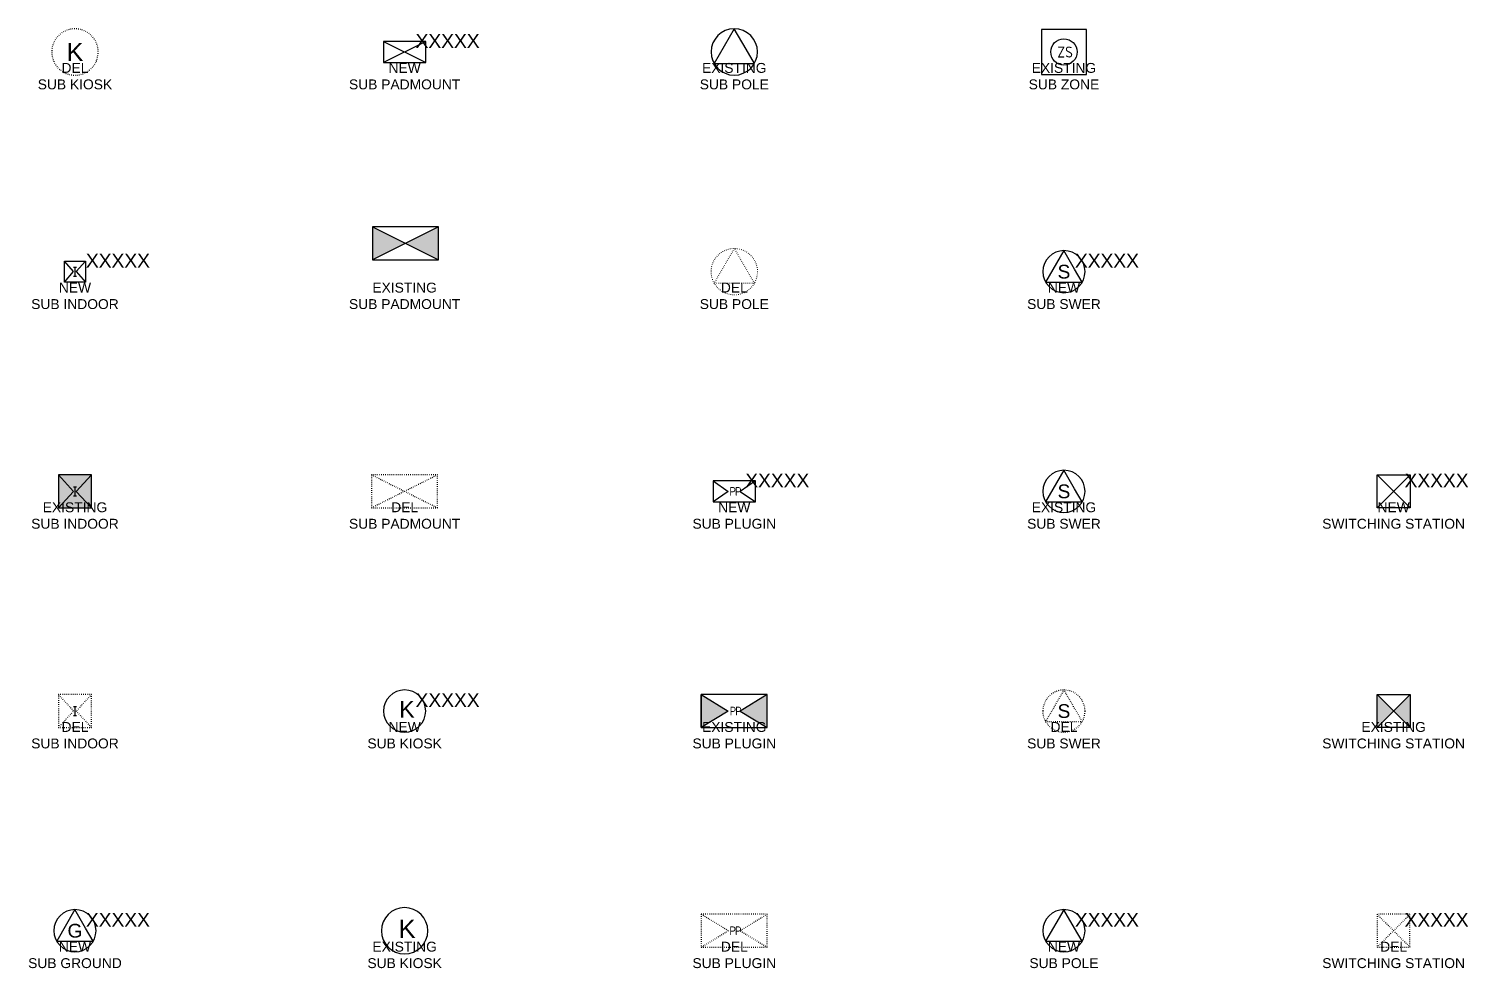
# Model space of a CAD drawing. Header units: metres. Extents: x -282 to 3977, y 160 to 949.
# Drawn here: x 429.6 to 691.6, y 161.5 to 332.5 of the extents above; entities that cross this region are included whole.
import ezdxf
from ezdxf.enums import TextEntityAlignment as Align

# ---------------------------------------------------------------- set-up
doc = ezdxf.new("R2010")
doc.units = ezdxf.units.M
doc.linetypes.add('DOT', pattern=[0.25, 0, -0.25])
doc.layers.get('0').update_dxf_attribs({"color": 6})
doc.layers.add('Sub_SP_TR_HV_LV_SL_LS_EXT', color=7, linetype='Continuous')
doc.layers.add('Sub_SP_TR_HV_LV_SL_LS_NEW', color=2, linetype='Continuous')
doc.styles.get("Standard").update_dxf_attribs({"font": 'ARIAL.TTF'})

# ---------------------------------------------------------------- blocks, each defined once
blk = doc.blocks.new('SUB_GROUND_NEW')
blk.add_lwpolyline([(-3.84, 0, 1), (3.84, 0, 1)], format="xyb", close=True)
blk.add_lwpolyline([(1.94, 0.48), (0, 3.84), (-3.32, -1.91), (3.32, -1.91)], close=True)
blk.add_text('G', height=2.5).set_placement((0, 0), align=Align.MIDDLE_CENTER)
for tag, height, flags, p in [('ASSET_NUM', 2.5, 8, (2, 2)), ('STREET_CODE', 0.2, 9, (1.5, 0)), ('OPERATING_VOLTAGE', 0.2, 9, (1.5, -0.4)), ('ORIENTATION', 0.2, 9, (1.5, -0.6)), ('OWNED_BY', 0.2, 9, (1.5, -0.8)), ('OPERATED_BY', 0.2, 9, (1.5, -1)), ('SECONDARY_VOLTAGE', 0.2, 9, (1.5, -1.4)), ('STATE', 0.2, 9, (1.5, -1.6)), ('SUBSTATION_TYPE', 0.2, 9, (1.5, -2)), ('SUBURB', 0.2, 9, (1.5, -2.6)), ('NO_PHASES', 0.2, 9, (1.5, -0.2)), ('MAINTAINED_BY', 0.2, 9, (1.5, -1.2)), ('PARENT', 0.2, 9, (1.5, -1.8)), ('USAGE', 0.2, 9, (1.5, -2.2)), ('LEGEND', 0.2, 9, (1.5, -2.4)), ('STREETNAME', 0.2, 9, (1.5, -2.8)), ('Z', 0.2, 1, (1.5, -3.4)), ('LOCATION', 0.2, 9, (1.5, -3)), ('NOTES', 0.2, 9, (1.5, -3.2))]:
    blk.add_attdef(tag, text='', height=height, dxfattribs=dict(flags=flags)).set_placement(p, align=Align.MIDDLE_LEFT)
blk = doc.blocks.new('SUB_INDOOR_DEL')
at = {"color": 7}
for p, q in [((-0.27, 0.81), (0.27, 0.81)), ((0, 0.81), (0, -0.81)), ((-0.27, -0.81), (0.27, -0.81))]:
    blk.add_line(p, q, dxfattribs=at)
at = {"linetype": 'DOT'}
for points in [[(-3, -3), (-0.24, 0), (-3, 3)], [(3, 3), (0.24, 0), (3, -3)]]:
    blk.add_lwpolyline(points, dxfattribs=at)
blk.add_lwpolyline([(-3, -3), (3, -3), (3, 3), (-3, 3)], close=True, dxfattribs=at)
for tag, height, flags, p in [('ASSET_NUM', 2.5, 8, (2, 2)), ('STREET_CODE', 0.2, 9, (1.5, 0)), ('OPERATED_BY', 0.2, 9, (1.5, -0.2)), ('Z', 0.2, 1, (1.5, -0.6)), ('MAINTAINED_BY', 0.2, 9, (1.5, -0.4))]:
    blk.add_attdef(tag, text='', height=height, dxfattribs=dict(flags=flags)).set_placement(p, align=Align.MIDDLE_LEFT)
blk = doc.blocks.new('SUB_INDOOR_EXT')
for points in [[(-0.24, 0), (-3, -3), (3, -3), (3, 3), (-3, 3)], [(-3, -3), (3, -3), (0.24, 0), (3, 3), (-3, 3)]]:
    blk.add_hatch(color=256).paths.add_polyline_path(points)
at = {"color": 7}
for p, q in [((-0.27, 0.81), (0.27, 0.81)), ((0, 0.81), (0, -0.81)), ((-0.27, -0.81), (0.27, -0.81))]:
    blk.add_line(p, q, dxfattribs=at)
blk.add_line((1.92, -1.86), (1.92, -1.86, 0))
for points in [[(-3, -3), (-0.24, 0), (-3, 3)], [(3, 3), (0.24, 0), (3, -3)]]:
    blk.add_lwpolyline(points)
blk.add_lwpolyline([(-3, -3), (3, -3), (3, 3), (-3, 3)], close=True)
for tag, height, flags, p in [('ASSET_NUM', 2.5, 8, (2, 2)), ('STREET_CODE', 0.2, 9, (1.5, 0)), ('CONSTRUCTED_VOLTAGE', 0.2, 9, (1.5, -0.2)), ('OPERATING_VOLTAGE', 0.2, 9, (1.5, -0.6)), ('ORIENTATION', 0.2, 9, (1.5, -0.8)), ('OWNED_BY', 0.2, 9, (1.5, -1)), ('OPERATED_BY', 0.2, 9, (1.5, -1.2)), ('SECONDARY_VOLTAGE', 0.2, 9, (1.5, -1.6)), ('STATE', 0.2, 9, (1.5, -1.8)), ('SUBSTATION_TYPE', 0.2, 9, (1.5, -2.2)), ('NO_PHASES', 0.2, 9, (1.5, -0.4)), ('MAINTAINED_BY', 0.2, 9, (1.5, -1.4)), ('PARENT', 0.2, 9, (1.5, -2)), ('USAGE', 0.2, 9, (1.5, -2.4)), ('LEGEND', 0.2, 9, (1.5, -2.6)), ('STREETNAME', 0.2, 9, (1.5, -3)), ('SUBURB', 0.2, 9, (1.5, -3.2)), ('Z', 0.2, 1, (1.5, -3.6)), ('LOCATION', 0.2, 9, (1.5, -2.8)), ('NOTES', 0.2, 9, (1.5, -3.4))]:
    blk.add_attdef(tag, text='', height=height, dxfattribs=dict(flags=flags)).set_placement(p, align=Align.MIDDLE_LEFT)
blk = doc.blocks.new('SUB_INDOOR_NEW')
for p, q in [((-0.27, 0.81), (0.27, 0.81)), ((0, 0.81), (0, -0.81)), ((-0.27, -0.81), (0.27, -0.81))]:
    blk.add_line(p, q)
blk.add_lwpolyline([(-1.92, 1.92), (1.92, 1.92), (1.92, -1.92), (-1.92, -1.92)], close=True)
for points in [[(-1.92, -1.92), (-0.24, 0), (-1.92, 1.92)], [(1.92, 1.92), (0.24, 0), (1.92, -1.92)]]:
    blk.add_lwpolyline(points)
for tag, height, flags, p in [('ASSET_NUM', 2.5, 8, (2, 2)), ('STREET_CODE', 0.2, 9, (1.5, 0)), ('OPERATING_VOLTAGE', 0.2, 9, (1.5, -0.4)), ('ORIENTATION', 0.2, 9, (1.5, -0.6)), ('OWNED_BY', 0.2, 9, (1.5, -0.8)), ('OPERATED_BY', 0.2, 9, (1.5, -1)), ('CONSTRUCTED_VOLTAGE', 0.2, 9, (1.5, -1.4)), ('SECONDARY_VOLTAGE', 0.2, 9, (1.5, -1.6)), ('STATE', 0.2, 9, (1.5, -1.8)), ('SUBSTATION_TYPE', 0.2, 9, (1.5, -2.2)), ('NO_PHASES', 0.2, 9, (1.5, -0.2)), ('MAINTAINED_BY', 0.2, 9, (1.5, -1.2)), ('PARENT', 0.2, 9, (1.5, -2)), ('USAGE', 0.2, 9, (1.5, -2.4)), ('LEGEND', 0.2, 9, (1.5, -2.6)), ('SUBURB', 0.2, 9, (1.5, -2.8)), ('STREETNAME', 0.2, 9, (1.5, -3)), ('Z', 0.2, 1, (1.5, -3.6)), ('LOCATION', 0.2, 9, (1.5, -3.2)), ('NOTES', 0.2, 9, (1.5, -3.4))]:
    blk.add_attdef(tag, text='', height=height, dxfattribs=dict(flags=flags)).set_placement(p, align=Align.MIDDLE_LEFT)
blk = doc.blocks.new('SUB_KIOSK_DEL')
at = {"linetype": 'DOT'}
blk.add_lwpolyline([(-4.224, 0, 1), (4.224, 0, 1)], format="xyb", close=True, dxfattribs=at)
blk.add_text('K', height=3.32).set_placement((0, 0), align=Align.MIDDLE_CENTER)
for tag, height, flags, p in [('ASSET_NUM', 2.5, 8, (2, 2)), ('STREET_CODE', 0.2, 9, (1.5, 0)), ('Z', 0.2, 1, (1.5, -0.6)), ('OPERATED_BY', 0.2, 9, (1.5, -0.2)), ('MAINTAINED_BY', 0.2, 9, (1.5, -0.4))]:
    blk.add_attdef(tag, text='', height=height, dxfattribs=dict(flags=flags)).set_placement(p, align=Align.MIDDLE_LEFT)
blk = doc.blocks.new('SUB_KIOSK_EXT')
blk.add_lwpolyline([(-4.22, 0, 1), (4.22, 0, 1)], format="xyb", close=True)
blk.add_text('K', height=3.32).set_placement((-1.1, -1.3))
for tag, height, flags, p in [('ASSET_NUM', 2.5, 8, (2, 2)), ('STREET_CODE', 0.2, 9, (1.5, 0)), ('CONSTRUCTED_VOLTAGE', 0.2, 9, (1.5, -0.2)), ('OPERATING_VOLTAGE', 0.2, 9, (1.5, -0.6)), ('ORIENTATION', 0.2, 9, (1.5, -0.8)), ('OWNED_BY', 0.2, 9, (1.5, -1)), ('OPERATED_BY', 0.2, 9, (1.5, -1.2)), ('SECONDARY_VOLTAGE', 0.2, 9, (1.5, -1.6)), ('STATE', 0.2, 9, (1.5, -1.8)), ('SUBSTATION_TYPE', 0.2, 9, (1.5, -2.2)), ('NO_PHASES', 0.2, 9, (1.5, -0.4)), ('MAINTAINED_BY', 0.2, 9, (1.5, -1.4)), ('PARENT', 0.2, 9, (1.5, -2)), ('USAGE', 0.2, 9, (1.5, -2.4)), ('LEGEND', 0.2, 9, (1.5, -2.6)), ('STREETNAME', 0.2, 9, (1.5, -3)), ('SUBURB', 0.2, 9, (1.5, -3.2)), ('Z', 0.2, 1, (1.5, -3.6)), ('LOCATION', 0.2, 9, (1.5, -2.8)), ('NOTES', 0.2, 9, (1.5, -3.4))]:
    blk.add_attdef(tag, text='', height=height, dxfattribs=dict(flags=flags)).set_placement(p, align=Align.MIDDLE_LEFT)
blk = doc.blocks.new('SUB_KIOSK_NEW')
blk.add_lwpolyline([(-3.84, 0, 1), (3.84, 0, 1)], format="xyb", close=True)
blk.add_text('K', height=3.02).set_placement((-1, -1.18))
for tag, height, flags, p in [('ASSET_NUM', 2.5, 8, (2, 2)), ('STREET_CODE', 0.2, 9, (1.5, 0)), ('OPERATING_VOLTAGE', 0.2, 9, (1.5, -0.4)), ('ORIENTATION', 0.2, 9, (1.5, -0.6)), ('OWNED_BY', 0.2, 9, (1.5, -0.8)), ('OPERATED_BY', 0.2, 9, (1.5, -1)), ('SECONDARY_VOLTAGE', 0.2, 9, (1.5, -1.4)), ('STATE', 0.2, 9, (1.5, -1.6)), ('SUBSTATION_TYPE', 0.2, 9, (1.5, -2)), ('SUBURB', 0.2, 9, (1.5, -2.6)), ('NO_PHASES', 0.2, 9, (1.5, -0.2)), ('MAINTAINED_BY', 0.2, 9, (1.5, -1.2)), ('PARENT', 0.2, 9, (1.5, -1.8)), ('USAGE', 0.2, 9, (1.5, -2.2)), ('LEGEND', 0.2, 9, (1.5, -2.4)), ('STREETNAME', 0.2, 9, (1.5, -2.8)), ('Z', 0.2, 1, (1.5, -3.4)), ('LOCATION', 0.2, 9, (1.5, -3)), ('NOTES', 0.2, 9, (1.5, -3.2))]:
    blk.add_attdef(tag, text='', height=height, dxfattribs=dict(flags=flags)).set_placement(p, align=Align.MIDDLE_LEFT)
blk = doc.blocks.new('SUB_PADMOUNT_DEL')
at = {"linetype": 'DOT'}
for p, q in [((-6, 3), (6, -3)), ((6, 3), (-6, -3))]:
    blk.add_line(p, q, dxfattribs=at)
blk.add_lwpolyline([(-6, -3), (6, -3), (6, 3), (-6, 3)], close=True, dxfattribs=at)
for tag, height, flags, p in [('ASSET_NUM', 2.5, 8, (2, 2)), ('STREET_CODE', 0.2, 9, (1.5, 0)), ('OPERATED_BY', 0.2, 9, (1.5, -0.2)), ('Z', 0.2, 1, (1.5, -0.6)), ('MAINTAINED_BY', 0.2, 9, (1.5, -0.4))]:
    blk.add_attdef(tag, text='', height=height, dxfattribs=dict(flags=flags)).set_placement(p, align=Align.MIDDLE_LEFT)
blk = doc.blocks.new('SUB_PADMOUNT_NEW')
for p, q in [((-3.84, 1.92), (3.84, -1.92)), ((3.84, 1.92), (-3.84, -1.92))]:
    blk.add_line(p, q)
blk.add_lwpolyline([(-3.84, -1.92), (3.84, -1.92), (3.84, 1.92), (-3.84, 1.92)], close=True)
for tag, height, flags, p in [('ASSET_NUM', 2.5, 8, (2, 2)), ('STREET_CODE', 0.2, 9, (1.5, 0)), ('OPERATING_VOLTAGE', 0.2, 9, (1.5, -0.4)), ('ORIENTATION', 0.2, 9, (1.5, -0.6)), ('OWNED_BY', 0.2, 9, (1.5, -0.8)), ('OPERATED_BY', 0.2, 9, (1.5, -1)), ('CONSTRUCTED_VOLTAGE', 0.2, 9, (1.5, -1.4)), ('SECONDARY_VOLTAGE', 0.2, 9, (1.5, -1.6)), ('STATE', 0.2, 9, (1.5, -1.8)), ('SUBSTATION_TYPE', 0.2, 9, (1.5, -2.2)), ('NO_PHASES', 0.2, 9, (1.5, -0.2)), ('MAINTAINED_BY', 0.2, 9, (1.5, -1.2)), ('PARENT', 0.2, 9, (1.5, -2)), ('USAGE', 0.2, 9, (1.5, -2.4)), ('LEGEND', 0.2, 9, (1.5, -2.6)), ('SUBURB', 0.2, 9, (1.5, -2.8)), ('STREETNAME', 0.2, 9, (1.5, -3)), ('Z', 0.2, 1, (1.5, -3.6)), ('LOCATION', 0.2, 9, (1.5, -3.2)), ('NOTES', 0.2, 9, (1.5, -3.4))]:
    blk.add_attdef(tag, text='', height=height, dxfattribs=dict(flags=flags)).set_placement(p, align=Align.MIDDLE_LEFT)
blk = doc.blocks.new('SUB_PLUGIN_DEL')
at = {"linetype": 'DOT'}
for p, q in [((-6, 3), (-1.09, 0)), ((6, 3), (1.09, 0)), ((-1.09, 0), (-6, -3)), ((1.09, 0), (6, -3))]:
    blk.add_line(p, q, dxfattribs=at)
blk.add_lwpolyline([(-6, -3), (6, -3), (6, 3), (-6, 3)], close=True, dxfattribs=at)
at = {"insert": (-0.88, 0.79), "char_height": 1.6, "width": 1.4982, "attachment_point": 1}
blk.add_mtext('{\\Fisocp|c0;\\T0.8;PP}', dxfattribs=at)
for tag, height, flags, p in [('ASSET_NUM', 2.5, 8, (2, 2)), ('STREET_CODE', 0.2, 9, (1.5, 0)), ('OPERATED_BY', 0.2, 9, (1.5, -0.2)), ('Z', 0.2, 1, (1.5, -0.6)), ('MAINTAINED_BY', 0.2, 9, (1.5, -0.4))]:
    blk.add_attdef(tag, text='', height=height, dxfattribs=dict(flags=flags)).set_placement(p, align=Align.MIDDLE_LEFT)
blk = doc.blocks.new('SUB_PLUGIN_EXT')
h = blk.add_hatch(color=256)
h.paths.add_polyline_path([(-6, -3), (-1.09, 0), (-6, 3)])
h.paths.add_polyline_path([(6, -3), (6, 3), (1.09, 0)])
for points in [[(-6, 3), (-1.09, 0), (-6, -3)], [(-6, -3), (6, -3), (6, 3), (-6, 3)], [(6, 3), (1.09, 0), (6, -3)]]:
    blk.add_lwpolyline(points, close=True)
at = {"insert": (-0.84, 0.79), "char_height": 1.6, "width": 3.1022, "attachment_point": 1}
blk.add_mtext('{\\Fisocp|c0;\\T0.8;PP}', dxfattribs=at)
for tag, height, flags, p in [('ASSET_NUM', 2.5, 8, (2, 2)), ('STREET_CODE', 0.2, 9, (1.5, 0)), ('CONSTRUCTED_VOLTAGE', 0.2, 9, (1.5, -0.2)), ('OPERATING_VOLTAGE', 0.2, 9, (1.5, -0.6)), ('ORIENTATION', 0.2, 9, (1.5, -0.8)), ('OWNED_BY', 0.2, 9, (1.5, -1)), ('OPERATED_BY', 0.2, 9, (1.5, -1.2)), ('SECONDARY_VOLTAGE', 0.2, 9, (1.5, -1.6)), ('STATE', 0.2, 9, (1.5, -1.8)), ('SUBSTATION_TYPE', 0.2, 9, (1.5, -2.2)), ('NO_PHASES', 0.2, 9, (1.5, -0.4)), ('MAINTAINED_BY', 0.2, 9, (1.5, -1.4)), ('PARENT', 0.2, 9, (1.5, -2)), ('USAGE', 0.2, 9, (1.5, -2.4)), ('LEGEND', 0.2, 9, (1.5, -2.6)), ('STREETNAME', 0.2, 9, (1.5, -3)), ('SUBURB', 0.2, 9, (1.5, -3.2)), ('Z', 0.2, 1, (1.5, -3.6)), ('LOCATION', 0.2, 9, (1.5, -2.8)), ('NOTES', 0.2, 9, (1.5, -3.4))]:
    blk.add_attdef(tag, text='', height=height, dxfattribs=dict(flags=flags)).set_placement(p, align=Align.MIDDLE_LEFT)
blk = doc.blocks.new('SUB_PLUGIN_NEW')
for p, q in [((-3.84, 1.92), (-1.09, 0)), ((3.84, 1.92), (1.09, 0)), ((-1.09, 0), (-3.84, -1.92)), ((1.09, 0), (3.84, -1.92))]:
    blk.add_line(p, q)
blk.add_lwpolyline([(-3.84, -1.92), (3.84, -1.92), (3.84, 1.92), (-3.84, 1.92)], close=True)
at = {"insert": (-0.88, 0.79), "char_height": 1.6, "width": 1.4982, "attachment_point": 1}
blk.add_mtext('{\\Fisocp|c0;\\T0.8;PP}', dxfattribs=at)
for tag, height, flags, p in [('ASSET_NUM', 2.5, 8, (2, 2)), ('STREET_CODE', 0.2, 9, (1.5, 0)), ('OPERATING_VOLTAGE', 0.2, 9, (1.5, -0.4)), ('ORIENTATION', 0.2, 9, (1.5, -0.6)), ('OWNED_BY', 0.2, 9, (1.5, -0.8)), ('OPERATED_BY', 0.2, 9, (1.5, -1)), ('CONSTRUCTED_VOLTAGE', 0.2, 9, (1.5, -1.4)), ('SECONDARY_VOLTAGE', 0.2, 9, (1.5, -1.6)), ('STATE', 0.2, 9, (1.5, -1.8)), ('SUBSTATION_TYPE', 0.2, 9, (1.5, -2.2)), ('NO_PHASES', 0.2, 9, (1.5, -0.2)), ('MAINTAINED_BY', 0.2, 9, (1.5, -1.2)), ('PARENT', 0.2, 9, (1.5, -2)), ('USAGE', 0.2, 9, (1.5, -2.4)), ('LEGEND', 0.2, 9, (1.5, -2.6)), ('SUBURB', 0.2, 9, (1.5, -2.8)), ('STREETNAME', 0.2, 9, (1.5, -3)), ('Z', 0.2, 1, (1.5, -3.6)), ('LOCATION', 0.2, 9, (1.5, -3.2)), ('NOTES', 0.2, 9, (1.5, -3.4))]:
    blk.add_attdef(tag, text='', height=height, dxfattribs=dict(flags=flags)).set_placement(p, align=Align.MIDDLE_LEFT)
blk = doc.blocks.new('SUB_POLE_DEL')
at = {"linetype": 'DOT', "lineweight": 5}
blk.add_lwpolyline([(-4.22, 0, 1), (4.22, 0, 1)], format="xyb", close=True, dxfattribs=at)
blk.add_lwpolyline([(-3.66, -2.11), (3.66, -2.11), (0, 4.22)], close=True, dxfattribs=at)
for tag, height, flags, p in [('ASSET_NUM', 2.5, 8, (2, 2)), ('STREET_CODE', 0.2, 9, (1.5, 0)), ('OPERATED_BY', 0.2, 9, (1.5, -0.2)), ('Z', 0.2, 1, (1.5, -0.6)), ('MAINTAINED_BY', 0.2, 9, (1.5, -0.4))]:
    blk.add_attdef(tag, text='', height=height, dxfattribs=dict(flags=flags)).set_placement(p, align=Align.MIDDLE_LEFT)
blk = doc.blocks.new('SUB_POLE_EXT')
blk.add_wipeout([(0, 4.22), (0.42, 4.2), (0.83, 4.14), (1.21, 4.05), (1.62, 3.9), (1.99, 3.72), (2.35, 3.51), (2.68, 3.26), (2.99, 2.99), (3.28, 2.66), (3.52, 2.34), (3.76, 1.92), (3.9, 1.62), (4.04, 1.23), (4.18, 0.63), (4.22, 0), (4.18, -0.61), (4.06, -1.15), (3.9, -1.62), (3.58, -2.24), (3.22, -2.73), (2.97, -3.01), (2.68, -3.26), (2.36, -3.5), (2, -3.72), (1.64, -3.89), (1.25, -4.03), (0.82, -4.14), (0.42, -4.2), (0, -4.22), (-0.41, -4.2), (-0.8, -4.15), (-1.21, -4.05), (-1.62, -3.9), (-1.99, -3.73), (-2.35, -3.51), (-2.68, -3.26), (-2.96, -3.02), (-3.23, -2.72), (-3.51, -2.35), (-3.71, -2.01), (-3.91, -1.6), (-4.05, -1.21), (-4.16, -0.76), (-4.22, -0.14), (-4.21, 0.39), (-4.14, 0.83), (-4.03, 1.27), (-3.9, 1.63), (-3.71, 2.02), (-3.5, 2.37), (-3.28, 2.67), (-2.99, 2.99), (-2.68, 3.27), (-2.33, 3.52), (-1.98, 3.73), (-1.63, 3.9), (-1.2, 4.05), (-0.78, 4.15), (-0.4, 4.21)])
blk.add_line((2.16, 0.48), (2.16, 0.48, 0))
blk.add_lwpolyline([(-4.22, 0, 1), (4.22, 0, 1)], format="xyb", close=True)
blk.add_lwpolyline([(2.14, 0.52), (0, 4.22), (-3.66, -2.11), (3.66, -2.11)], close=True)
for tag, height, flags, p in [('ASSET_NUM', 2.5, 8, (2, 2)), ('STREET_CODE', 0.2, 9, (1.5, 0)), ('CONSTRUCTED_VOLTAGE', 0.2, 9, (1.5, -0.2)), ('OPERATING_VOLTAGE', 0.2, 9, (1.5, -0.6)), ('OPERATED_BY', 0.2, 9, (1.5, -0.8)), ('ORIENTATION', 0.2, 9, (1.5, -1.2)), ('OWNED_BY', 0.2, 9, (1.5, -1.4)), ('SECONDARY_VOLTAGE', 0.2, 9, (1.5, -1.6)), ('STATE', 0.2, 9, (1.5, -1.8)), ('SUBSTATION_TYPE', 0.2, 9, (1.5, -2)), ('NO_PHASES', 0.2, 9, (1.5, -0.4)), ('MAINTAINED_BY', 0.2, 9, (1.5, -1)), ('USAGE', 0.2, 9, (1.5, -2.2)), ('LEGEND', 0.2, 9, (1.5, -2.4)), ('LOCATION', 0.2, 9, (1.5, -2.6)), ('STREETNAME', 0.2, 9, (1.5, -2.8)), ('SUBURB', 0.2, 9, (1.5, -3)), ('Z', 0.2, 1, (1.5, -3.4)), ('NOTES', 0.2, 9, (1.5, -3.2))]:
    blk.add_attdef(tag, text='', height=height, dxfattribs=dict(flags=flags)).set_placement(p, align=Align.MIDDLE_LEFT)
blk = doc.blocks.new('SUB_POLE_NEW')
blk.add_wipeout([(-3.84, 0), (-3.81, -0.48), (-3.72, -0.95), (-3.57, -1.41), (-3.37, -1.85), (-3.11, -2.26), (-2.8, -2.63), (-2.45, -2.96), (-2.06, -3.24), (-1.63, -3.47), (-1.19, -3.65), (-0.72, -3.77), (-0.24, -3.83), (0.24, -3.83), (0.72, -3.77), (1.19, -3.65), (1.63, -3.47), (2.06, -3.24), (2.45, -2.96), (2.8, -2.63), (3.11, -2.26), (3.37, -1.85), (3.57, -1.41), (3.72, -0.95), (3.81, -0.48), (3.84, 0), (3.81, 0.48), (3.72, 0.95), (3.57, 1.41), (3.37, 1.85), (3.11, 2.26), (2.8, 2.63), (2.45, 2.96), (2.06, 3.24), (1.63, 3.47), (1.19, 3.65), (0.72, 3.77), (0.24, 3.83), (-0.24, 3.83), (-0.72, 3.77), (-1.19, 3.65), (-1.63, 3.47), (-2.06, 3.24), (-2.45, 2.96), (-2.8, 2.63), (-3.11, 2.26), (-3.37, 1.85), (-3.57, 1.41), (-3.72, 0.95), (-3.81, 0.48)])
blk.add_lwpolyline([(-3.84, 0, 1), (3.84, 0, 1)], format="xyb", close=True)
blk.add_lwpolyline([(1.94, 0.47), (0, 3.84), (-3.33, -1.92), (3.33, -1.92)], close=True)
for tag, height, flags, p in [('ASSET_NUM', 2.5, 8, (2, 2)), ('STREET_CODE', 0.2, 9, (1.5, 0)), ('CONSTRUCTED_VOLTAGE', 0.2, 9, (1.5, -0.2)), ('OPERATING_VOLTAGE', 0.2, 9, (1.5, -0.6)), ('OPERATED_BY', 0.2, 9, (1.5, -0.8)), ('ORIENTATION', 0.2, 9, (1.5, -1.2)), ('OWNED_BY', 0.2, 9, (1.5, -1.4)), ('SECONDARY_VOLTAGE', 0.2, 9, (1.5, -1.6)), ('STATE', 0.2, 9, (1.5, -1.8)), ('SUBSTATION_TYPE', 0.2, 9, (1.5, -2)), ('SUBURB', 0.2, 9, (1.5, -2.6)), ('NO_PHASES', 0.2, 9, (1.5, -0.4)), ('MAINTAINED_BY', 0.2, 9, (1.5, -1)), ('USAGE', 0.2, 9, (1.5, -2.2)), ('LEGEND', 0.2, 9, (1.5, -2.4)), ('STREETNAME', 0.2, 9, (1.5, -2.8)), ('Z', 0.2, 1, (1.5, -3.4)), ('LOCATION', 0.2, 9, (1.5, -3)), ('NOTES', 0.2, 9, (1.5, -3.2))]:
    blk.add_attdef(tag, text='', height=height, dxfattribs=dict(flags=flags)).set_placement(p, align=Align.MIDDLE_LEFT)
blk = doc.blocks.new('SUB_SWER_DEL')
blk.add_wipeout([(0, 3.84), (-0.48, 3.81), (-0.95, 3.72), (-1.41, 3.57), (-1.85, 3.37), (-2.26, 3.11), (-2.63, 2.8), (-2.96, 2.45), (-3.24, 2.06), (-3.47, 1.63), (-3.65, 1.19), (-3.77, 0.72), (-3.83, 0.24), (-3.83, -0.24), (-3.77, -0.72), (-3.65, -1.19), (-3.47, -1.63), (-3.24, -2.06), (-2.96, -2.45), (-2.63, -2.8), (-2.26, -3.11), (-1.85, -3.37), (-1.41, -3.57), (-0.95, -3.72), (-0.48, -3.81), (0, -3.84), (0.48, -3.81), (0.95, -3.72), (1.41, -3.57), (1.85, -3.37), (2.26, -3.11), (2.63, -2.8), (2.96, -2.45), (3.24, -2.06), (3.47, -1.63), (3.65, -1.19), (3.77, -0.72), (3.83, -0.24), (3.83, 0.24), (3.77, 0.72), (3.65, 1.19), (3.47, 1.63), (3.24, 2.06), (2.96, 2.45), (2.63, 2.8), (2.26, 3.11), (1.85, 3.37), (1.41, 3.57), (0.95, 3.72), (0.48, 3.81)])
at = {"linetype": 'DOT'}
blk.add_lwpolyline([(-3.84, 0, 1), (3.84, 0, 1)], format="xyb", close=True, dxfattribs=at)
blk.add_lwpolyline([(1.94, 0.47), (0, 3.84), (-3.33, -1.92), (3.33, -1.92)], close=True, dxfattribs=at)
blk.add_text('S', height=2.5, dxfattribs=at).set_placement((0, 0), align=Align.MIDDLE_CENTER)
for tag, height, flags, p in [('ASSET_NUM', 2.5, 8, (2, 2)), ('STREET_CODE', 0.2, 9, (1.5, 0)), ('OPERATED_BY', 0.2, 9, (1.5, -0.2)), ('Z', 0.2, 1, (1.5, -0.6)), ('MAINTAINED_BY', 0.2, 9, (1.5, -0.4))]:
    blk.add_attdef(tag, text='', height=height, dxfattribs=dict(flags=flags)).set_placement(p, align=Align.MIDDLE_LEFT)
blk = doc.blocks.new('SUB_SWER_EXT')
blk.add_wipeout([(0, 3.84), (-0.48, 3.81), (-0.95, 3.72), (-1.41, 3.57), (-1.85, 3.37), (-2.26, 3.11), (-2.63, 2.8), (-2.96, 2.45), (-3.24, 2.06), (-3.47, 1.63), (-3.65, 1.19), (-3.77, 0.72), (-3.83, 0.24), (-3.83, -0.24), (-3.77, -0.72), (-3.65, -1.19), (-3.47, -1.63), (-3.24, -2.06), (-2.96, -2.45), (-2.63, -2.8), (-2.26, -3.11), (-1.85, -3.37), (-1.41, -3.57), (-0.95, -3.72), (-0.48, -3.81), (0, -3.84), (0.48, -3.81), (0.95, -3.72), (1.41, -3.57), (1.85, -3.37), (2.26, -3.11), (2.63, -2.8), (2.96, -2.45), (3.24, -2.06), (3.47, -1.63), (3.65, -1.19), (3.77, -0.72), (3.83, -0.24), (3.83, 0.24), (3.77, 0.72), (3.65, 1.19), (3.47, 1.63), (3.24, 2.06), (2.96, 2.45), (2.63, 2.8), (2.26, 3.11), (1.85, 3.37), (1.41, 3.57), (0.95, 3.72), (0.48, 3.81)])
blk.add_lwpolyline([(-3.84, 0, 1), (3.84, 0, 1)], format="xyb", close=True)
blk.add_lwpolyline([(1.94, 0.47), (0, 3.84), (-3.33, -1.92), (3.33, -1.92)], close=True)
blk.add_text('S', height=2.5).set_placement((0, 0), align=Align.MIDDLE_CENTER)
for tag, height, flags, p in [('ASSET_NUM', 2.5, 8, (2, 2)), ('STREET_CODE', 0.2, 9, (1.5, 0)), ('CONSTRUCTED_VOLTAGE', 0.2, 9, (1.5, -0.2)), ('OPERATING_VOLTAGE', 0.2, 9, (1.5, -0.6)), ('OPERATED_BY', 0.2, 9, (1.5, -0.8)), ('ORIENTATION', 0.2, 9, (1.5, -1.2)), ('OWNED_BY', 0.2, 9, (1.5, -1.4)), ('SECONDARY_VOLTAGE', 0.2, 9, (1.5, -1.6)), ('STATE', 0.2, 9, (1.5, -1.8)), ('SUBSTATION_TYPE', 0.2, 9, (1.5, -2)), ('NO_PHASES', 0.2, 9, (1.5, -0.4)), ('MAINTAINED_BY', 0.2, 9, (1.5, -1)), ('USAGE', 0.2, 9, (1.5, -2.2)), ('LEGEND', 0.2, 9, (1.5, -2.4)), ('LOCATION', 0.2, 9, (1.5, -2.6)), ('STREETNAME', 0.2, 9, (1.5, -2.8)), ('SUBURB', 0.2, 9, (1.5, -3)), ('Z', 0.2, 1, (1.5, -3.4)), ('NOTES', 0.2, 9, (1.5, -3.2))]:
    blk.add_attdef(tag, text='', height=height, dxfattribs=dict(flags=flags)).set_placement(p, align=Align.MIDDLE_LEFT)
blk = doc.blocks.new('SUB_SWER_NEW')
blk.add_wipeout([(0, 3.84), (-0.48, 3.81), (-0.95, 3.72), (-1.41, 3.57), (-1.85, 3.37), (-2.26, 3.11), (-2.63, 2.8), (-2.96, 2.45), (-3.24, 2.06), (-3.47, 1.63), (-3.65, 1.19), (-3.77, 0.72), (-3.83, 0.24), (-3.83, -0.24), (-3.77, -0.72), (-3.65, -1.19), (-3.47, -1.63), (-3.24, -2.06), (-2.96, -2.45), (-2.63, -2.8), (-2.26, -3.11), (-1.85, -3.37), (-1.41, -3.57), (-0.95, -3.72), (-0.48, -3.81), (0, -3.84), (0.48, -3.81), (0.95, -3.72), (1.41, -3.57), (1.85, -3.37), (2.26, -3.11), (2.63, -2.8), (2.96, -2.45), (3.24, -2.06), (3.47, -1.63), (3.65, -1.19), (3.77, -0.72), (3.83, -0.24), (3.83, 0.24), (3.77, 0.72), (3.65, 1.19), (3.47, 1.63), (3.24, 2.06), (2.96, 2.45), (2.63, 2.8), (2.26, 3.11), (1.85, 3.37), (1.41, 3.57), (0.95, 3.72), (0.48, 3.81)])
blk.add_lwpolyline([(-3.84, 0, 1), (3.84, 0, 1)], format="xyb", close=True)
blk.add_lwpolyline([(1.94, 0.47), (0, 3.84), (-3.33, -1.92), (3.33, -1.92)], close=True)
blk.add_text('S', height=2.5).set_placement((0, 0), align=Align.MIDDLE_CENTER)
for tag, height, flags, p in [('ASSET_NUM', 2.5, 8, (2, 2)), ('STREET_CODE', 0.2, 9, (1.5, 0)), ('CONSTRUCTED_VOLTAGE', 0.2, 9, (1.5, -0.2)), ('OPERATING_VOLTAGE', 0.2, 9, (1.5, -0.6)), ('ORIENTATION', 0.2, 9, (1.5, -0.8)), ('OWNED_BY', 0.2, 9, (1.5, -1)), ('OPERATED_BY', 0.2, 9, (1.5, -1.2)), ('SECONDARY_VOLTAGE', 0.2, 9, (1.5, -1.6)), ('STATE', 0.2, 9, (1.5, -1.8)), ('SUBSTATION_TYPE', 0.2, 9, (1.5, -2)), ('SUBURB', 0.2, 9, (1.5, -2.6)), ('NO_PHASES', 0.2, 9, (1.5, -0.4)), ('MAINTAINED_BY', 0.2, 9, (1.5, -1.4)), ('USAGE', 0.2, 9, (1.5, -2.2)), ('LEGEND', 0.2, 9, (1.5, -2.4)), ('STREETNAME', 0.2, 9, (1.5, -2.8)), ('Z', 0.2, 1, (1.5, -3.6)), ('LOCATION', 0.2, 9, (1.5, -3)), ('NOTES', 0.2, 9, (1.5, -3.2)), ('PARENT', 0.2, 9, (1.5, -3.4))]:
    blk.add_attdef(tag, text='', height=height, dxfattribs=dict(flags=flags)).set_placement(p, align=Align.MIDDLE_LEFT)
blk = doc.blocks.new('SUB_ZONE_EXT')
at = {"lineweight": -3}
blk.add_lwpolyline([(-4.08, -4.08), (4.08, -4.08), (4.08, 4.08), (-4.08, 4.08)], close=True, dxfattribs=at)
blk.add_circle((0, 0), 2.4)
at = {"insert": (-1.21, 0.99), "char_height": 2, "width": 2.9628, "attachment_point": 1}
blk.add_mtext('{\\Fisocp|c0;ZS}', dxfattribs=at)
for tag, height, flags, p in [('ASSET_NUM', 2.5, 8, (2, 2)), ('STREET_CODE', 0.2, 9, (1.5, 0)), ('CONSTRUCTED_VOLTAGE', 0.2, 9, (1.5, -0.2)), ('OPERATING_VOLTAGE', 0.2, 9, (1.5, -0.6)), ('OPERATED_BY', 0.2, 9, (1.5, -0.8)), ('ORIENTATION', 0.2, 9, (1.5, -1.2)), ('OWNED_BY', 0.2, 9, (1.5, -1.4)), ('SECONDARY_VOLTAGE', 0.2, 9, (1.5, -1.6)), ('STATE', 0.2, 9, (1.5, -1.8)), ('SUBSTATION_NAME', 0.2, 9, (1.5, -2)), ('SUBSTATION_TYPE', 0.2, 9, (1.5, -2.2)), ('NO_PHASES', 0.2, 9, (1.5, -0.4)), ('MAINTAINED_BY', 0.2, 9, (1.5, -1)), ('USAGE', 0.2, 9, (1.5, -2.4)), ('NOTES', 0.2, 9, (1.5, -2.6)), ('Z', 0.2, 1, (1.5, -2.8))]:
    blk.add_attdef(tag, text='', height=height, dxfattribs=dict(flags=flags)).set_placement(p, align=Align.MIDDLE_LEFT)
blk = doc.blocks.new('SWITCHING_STATION_DEL')
at = {"linetype": 'DOT'}
for p, q in [((-3.02, -3), (2.98, 2.98)), ((-3, 3), (2.98, -3))]:
    blk.add_line(p, q, dxfattribs=at)
blk.add_lwpolyline([(2.98, 3), (-3.02, 3), (-3.02, -3), (2.98, -3)], close=True, dxfattribs=at)
for tag, height, flags, p in [('ASSET_NUM', 2.5, 8, (2, 2)), ('OPERATED_BY', 0.2, 9, (1.5, 0)), ('Z', 0.2, 1, (1.5, -0.4)), ('MAINTAINED_BY', 0.2, 9, (1.5, -0.2))]:
    blk.add_attdef(tag, text='', height=height, dxfattribs=dict(flags=flags)).set_placement(p, align=Align.MIDDLE_LEFT)
blk = doc.blocks.new('*U469')
blk.add_hatch(color=256).paths.add_polyline_path([(-3, 3), (-3, -3), (0, 0)])
h = blk.add_hatch(color=256)
h.paths.add_polyline_path([(0, 0), (3, -3), (3, 3)])
h.paths.add_polyline_path([(3.59, -1.15), (4.63, -1.15), (4.63, -0.85), (3.59, -0.85)], flags=9)
h.paths.add_polyline_path([(3.59, -0.95), (4.83, -0.95), (4.83, -0.65), (3.59, -0.65)], flags=9)
h.paths.add_polyline_path([(3.59, -0.75), (4.63, -0.75), (4.63, -0.45), (3.59, -0.45)], flags=9)
h.paths.add_polyline_path([(3.59, -0.55), (4.83, -0.55), (4.83, -0.25), (3.59, -0.25)], flags=9)
h.paths.add_polyline_path([(3.59, -0.35), (5.69, -0.35), (5.69, -0.05), (3.59, -0.05)], flags=9)
for p, q in [((-3, 3), (3, -3)), ((-3, -3), (3, 3)), ((-2.4, 2.33), (-2.4, 2.33, 0)), ((2.33, 2.33), (2.33, 2.33, 0))]:
    blk.add_line(p, q)
blk.add_lwpolyline([(-3, 3), (3, 3), (3, -3), (-3, -3)], close=True)
for tag, height, flags, p in [('ASSET_NUM', 2.5, 9, (2, 2)), ('STREET_CODE', 0.2, 9, (1.5, 0)), ('CONSTRUCTED_VOLTAGE', 0.2, 9, (1.5, -0.2)), ('OPERATING_VOLTAGE', 0.2, 9, (1.5, -0.6)), ('OPERATED_BY', 0.2, 9, (1.5, -0.8)), ('ORIENTATION', 0.2, 9, (1.5, -1.2)), ('OWNED_BY', 0.2, 9, (1.5, -1.4)), ('STATE', 0.2, 9, (1.5, -1.6)), ('SITE_TYPE', 0.2, 9, (1.5, -2.6)), ('NO_PHASES', 0.2, 9, (1.5, -0.4)), ('MAINTAINED_BY', 0.2, 9, (1.5, -1)), ('PARENT', 0.2, 9, (1.5, -1.8)), ('USAGE', 0.2, 9, (1.5, -2)), ('LEGEND', 0.2, 9, (1.5, -2.2)), ('LOCATION', 0.2, 9, (1.5, -2.4)), ('STREETNAME', 0.2, 9, (1.5, -2.8)), ('SUBURB', 0.2, 9, (1.5, -3)), ('Z', 0.2, 1, (1.5, -3.4)), ('NOTES', 0.2, 9, (1.5, -3.2))]:
    blk.add_attdef(tag, text='', height=height, dxfattribs=dict(flags=flags)).set_placement(p, align=Align.MIDDLE_LEFT)
blk = doc.blocks.new('SWITCHING_STATION_NEW')
for p, q in [((-3, -3), (3, 3)), ((-3, 3), (3, -3))]:
    blk.add_line(p, q)
blk.add_lwpolyline([(-3, 3), (3, 3), (3, -3), (-3, -3)], close=True)
for tag, height, flags, p in [('ASSET_NUM', 2.5, 8, (2, 2)), ('STREET_CODE', 0.2, 9, (1.5, 0)), ('CONSTRUCTED_VOLTAGE', 0.2, 9, (1.5, -0.2)), ('OPERATING_VOLTAGE', 0.2, 9, (1.5, -0.6)), ('OPERATED_BY', 0.2, 9, (1.5, -0.8)), ('ORIENTATION', 0.2, 9, (1.5, -1.2)), ('OWNED_BY', 0.2, 9, (1.5, -1.4)), ('STATE', 0.2, 9, (1.5, -1.6)), ('SITE_TYPE', 0.2, 9, (1.5, -2.4)), ('SUBURB', 0.2, 9, (1.5, -2.6)), ('NO_PHASES', 0.2, 9, (1.5, -0.4)), ('MAINTAINED_BY', 0.2, 9, (1.5, -1)), ('PARENT', 0.2, 9, (1.5, -1.8)), ('USAGE', 0.2, 9, (1.5, -2)), ('LEGEND', 0.2, 9, (1.5, -2.2)), ('STREETNAME', 0.2, 9, (1.5, -2.8)), ('Z', 0.2, 1, (1.5, -3.8)), ('LOCATION', 0.2, 9, (1.5, -3)), ('NOTES', 0.2, 9, (1.5, -3.2))]:
    blk.add_attdef(tag, text='', height=height, dxfattribs=dict(flags=flags)).set_placement(p, align=Align.MIDDLE_LEFT)
blk = doc.blocks.new('SUB_PADMOUNT_EXT')
blk.add_hatch(color=256).paths.add_polyline_path([(0, 0), (-6, 3), (-6, -3)])
h = blk.add_hatch(color=256)
h.paths.add_polyline_path([(6, -3), (6, 3), (0, 0)])
h.paths.add_polyline_path([(-0.05, -1.67), (1.18, -1.67), (1.18, -1.37), (-0.05, -1.37)], flags=9)
h.paths.add_polyline_path([(-0.05, -1.36), (2.05, -1.36), (2.05, -1.06), (-0.05, -1.06)], flags=9)
for p, q in [((6, 3), (-6, -3)), ((-6, 3), (6, -3))]:
    blk.add_line(p, q)
blk.add_lwpolyline([(-6, -3), (6, -3), (6, 3), (-6, 3)], close=True)
for tag, height, flags, p in [('ASSET_NUM', 2.5, 9, (2, 2)), ('STREET_CODE', 0.2, 9, (1.5, 0)), ('CONSTRUCTED_VOLTAGE', 0.2, 9, (1.5, -0.2)), ('OPERATING_VOLTAGE', 0.2, 9, (1.5, -0.6)), ('ORIENTATION', 0.2, 9, (1.5, -0.8)), ('OWNED_BY', 0.2, 9, (1.5, -1)), ('OPERATED_BY', 0.2, 9, (1.5, -1.2)), ('SECONDARY_VOLTAGE', 0.2, 9, (1.5, -1.6)), ('STATE', 0.2, 9, (1.5, -1.8)), ('SUBSTATION_TYPE', 0.2, 9, (1.5, -2.2)), ('NO_PHASES', 0.2, 9, (1.5, -0.4)), ('MAINTAINED_BY', 0.2, 9, (1.5, -1.4)), ('PARENT', 0.2, 9, (1.5, -2)), ('USAGE', 0.2, 9, (1.5, -2.4)), ('LEGEND', 0.2, 9, (1.5, -2.6)), ('STREETNAME', 0.2, 9, (1.5, -3)), ('SUBURB', 0.2, 9, (1.5, -3.2)), ('Z', 0.2, 1, (1.5, -3.6)), ('LOCATION', 0.2, 9, (1.5, -2.8)), ('NOTES', 0.2, 9, (1.5, -3.4))]:
    blk.add_attdef(tag, text='', height=height, dxfattribs=dict(flags=flags)).set_placement(p, align=Align.MIDDLE_LEFT)

msp = doc.modelspace()

# ---------------------------------------------------------------- block references
msp.add_blockref('*U469', (677.98, 208.31))
at = {"layer": 'Sub_SP_TR_HV_LV_SL_LS_EXT'}
for name, p in [('SUB_KIOSK_DEL', (437.98, 328.31)), ('SUB_POLE_EXT', (557.98, 328.31)), ('SUB_ZONE_EXT', (617.98, 328.31)), ('SUB_PADMOUNT_EXT', (498.13, 293.49)), ('SUB_POLE_DEL', (557.98, 288.31)), ('SUB_SWER_EXT', (617.98, 248.31)), ('SUB_INDOOR_EXT', (437.98, 248.31)), ('SUB_PADMOUNT_DEL', (497.98, 248.31)), ('SUB_INDOOR_DEL', (437.98, 208.31)), ('SUB_PLUGIN_EXT', (557.98, 208.31)), ('SUB_SWER_DEL', (617.98, 208.31)), ('SUB_KIOSK_EXT', (497.98, 168.31)), ('SUB_PLUGIN_DEL', (557.98, 168.31))]:
    msp.add_blockref(name, p, dxfattribs=at)
ref = msp.add_blockref('SWITCHING_STATION_DEL', (677.98, 168.31), dxfattribs=at)
ref.add_attrib('ASSET_NUM', 'XXXXX', dxfattribs={"layer": '0', "height": 2.5}).set_placement((679.98, 170.31), align=Align.MIDDLE_LEFT)
at = {"layer": 'Sub_SP_TR_HV_LV_SL_LS_NEW'}
ref = msp.add_blockref('SUB_PADMOUNT_NEW', (497.98, 328.31), dxfattribs=at)
ref.add_attrib('ASSET_NUM', 'XXXXX', dxfattribs={"layer": '0', "height": 2.5}).set_placement((499.98, 330.31), align=Align.MIDDLE_LEFT)
ref = msp.add_blockref('SUB_INDOOR_NEW', (437.98, 288.31), dxfattribs=at)
ref.add_attrib('ASSET_NUM', 'XXXXX', dxfattribs={"layer": '0', "height": 2.5}).set_placement((439.98, 290.31), align=Align.MIDDLE_LEFT)
ref = msp.add_blockref('SUB_SWER_NEW', (617.98, 288.31), dxfattribs=at)
ref.add_attrib('ASSET_NUM', 'XXXXX', dxfattribs={"layer": '0', "height": 2.5}).set_placement((619.98, 290.31), align=Align.MIDDLE_LEFT)
ref = msp.add_blockref('SUB_PLUGIN_NEW', (557.98, 248.31), dxfattribs=at)
ref.add_attrib('ASSET_NUM', 'XXXXX', dxfattribs={"layer": '0', "height": 2.5}).set_placement((559.98, 250.31), align=Align.MIDDLE_LEFT)
ref = msp.add_blockref('SWITCHING_STATION_NEW', (677.98, 248.31), dxfattribs=at)
ref.add_attrib('ASSET_NUM', 'XXXXX', dxfattribs={"layer": '0', "height": 2.5}).set_placement((679.98, 250.31), align=Align.MIDDLE_LEFT)
ref = msp.add_blockref('SUB_KIOSK_NEW', (497.98, 208.31), dxfattribs=at)
ref.add_attrib('ASSET_NUM', 'XXXXX', dxfattribs={"layer": '0', "height": 2.5}).set_placement((499.98, 210.31), align=Align.MIDDLE_LEFT)
ref = msp.add_blockref('SUB_GROUND_NEW', (437.98, 168.31), dxfattribs=at)
ref.add_attrib('ASSET_NUM', 'XXXXX', dxfattribs={"layer": '0', "height": 2.5}).set_placement((439.98, 170.31), align=Align.MIDDLE_LEFT)
ref = msp.add_blockref('SUB_POLE_NEW', (617.98, 168.31), dxfattribs=at)
ref.add_attrib('ASSET_NUM', 'XXXXX', dxfattribs={"layer": '0', "height": 2.5}).set_placement((619.98, 170.31), align=Align.MIDDLE_LEFT)

# ---------------------------------------------------------------- texts
at = {"char_height": 1.8, "width": 40, "attachment_point": 2}
for s, insert in [('DEL\\PSUB KIOSK', (437.98, 326.31)), ('NEW\\PSUB PADMOUNT', (497.98, 326.31)), ('EXISTING\\PSUB ZONE', (617.98, 326.31)), ('NEW\\PSUB INDOOR', (437.98, 286.31)), ('EXISTING\\PSUB PADMOUNT', (497.98, 286.31)), ('DEL\\PSUB POLE', (557.98, 286.31)), ('EXISTING\\PSUB INDOOR', (437.98, 246.31)), ('DEL\\PSUB PADMOUNT', (497.98, 246.31)), ('NEW\\PSUB PLUGIN', (557.98, 246.31)), ('NEW\\PSWITCHING STATION', (677.98, 246.31)), ('DEL\\PSUB INDOOR', (437.98, 206.31)), ('NEW\\PSUB KIOSK', (497.98, 206.31)), ('EXISTING\\PSUB PLUGIN', (557.98, 206.31)), ('EXISTING\\PSWITCHING STATION', (677.98, 206.31)), ('NEW\\PSUB GROUND', (437.98, 166.31)), ('EXISTING\\PSUB KIOSK', (497.98, 166.31)), ('DEL\\PSUB PLUGIN', (557.98, 166.31)), ('DEL\\PSWITCHING STATION', (677.98, 166.31))]:
    msp.add_mtext(s, dxfattribs=dict(at, insert=insert))

# ---------------------------------------------------------------- next in the draw order: texts
for s, insert in [('EXISTING\\PSUB POLE', (557.98, 326.31)), ('NEW\\PSUB SWER', (617.98, 286.31)), ('EXISTING\\PSUB SWER', (617.98, 246.31)), ('DEL\\PSUB SWER', (617.98, 206.31)), ('NEW\\PSUB POLE', (617.98, 166.31))]:
    msp.add_mtext(s, dxfattribs=dict(at, insert=insert))

doc.saveas('drawing.dxf')
